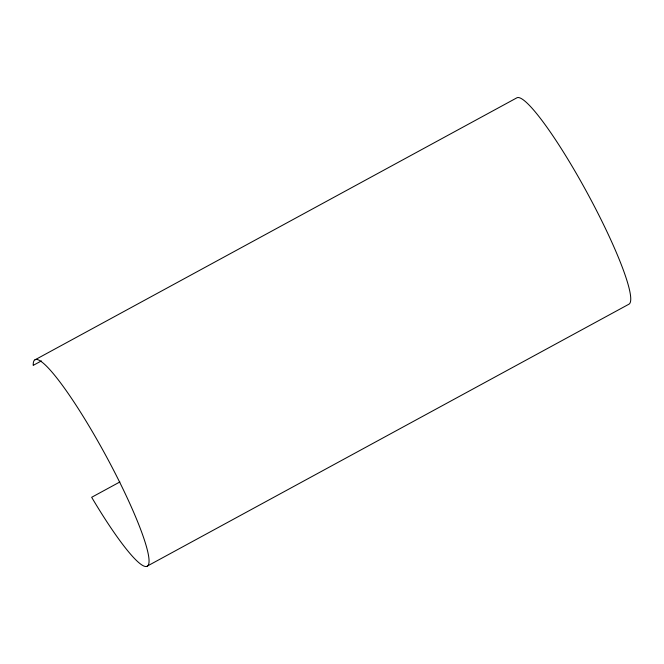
<?xml version="1.0" encoding="UTF-8"?>
<svg xmlns="http://www.w3.org/2000/svg" width="664" height="664" viewBox="0 0 664 664"><rect width="100%" height="100%" fill="white"/><g stroke="black" fill="none" stroke-linecap="round" stroke-linejoin="round"><path stroke-width="1" d="M35.034 359.822L516.783 97.874A117.412 16.484 61.5 0 1 587.349 193.133A117.412 16.484 61.5 0 1 628.966 304.178L147.217 566.126M41.392 360.925L33.2 365.383A117.412 16.484 61.5 0 1 90.586 428.645A117.412 16.484 61.5 0 1 149.051 560.565A117.412 16.484 61.5 0 1 91.665 497.294L119.893 481.948"/></g></svg>
